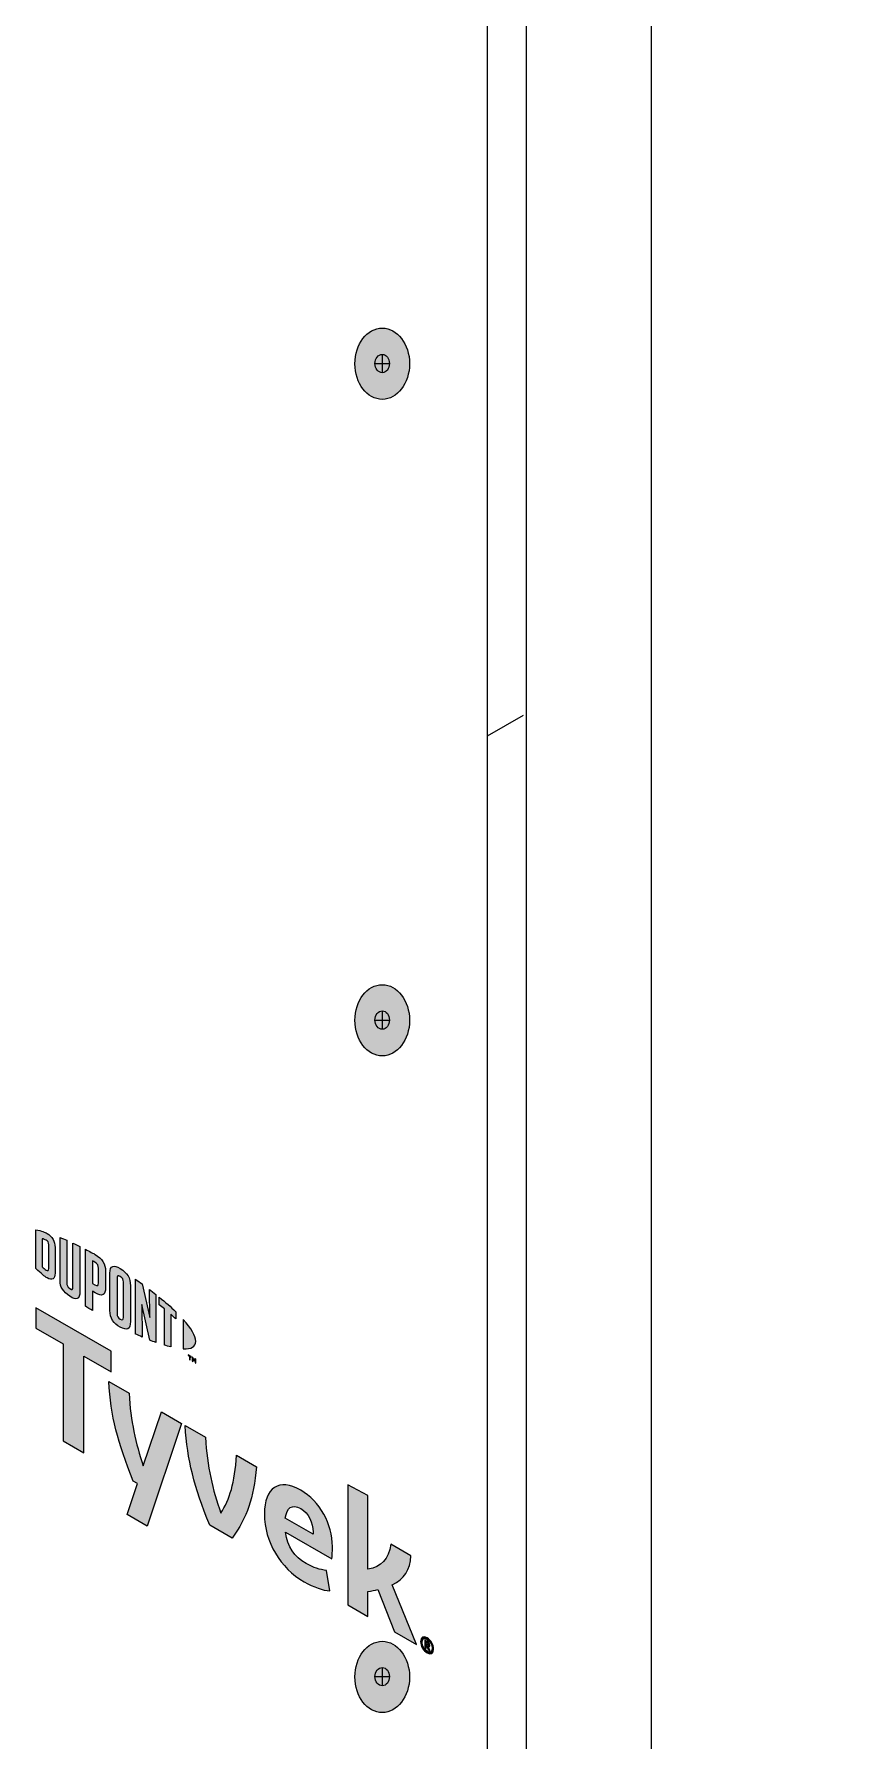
# Model space of a CAD drawing. Header units: inches. Extents: x -20.8 to 74.7, y -53.7 to 19.1.
# Drawn here: x 51.293 to 52.799, y -38.709 to -35.526 of the extents above; entities that cross this region are included whole.
import ezdxf

# ---------------------------------------------------------------- set-up
doc = ezdxf.new("R2010")
doc.units = ezdxf.units.IN
doc.header["$MEASUREMENT"] = 0
for name, color, linetype, lineweight in [('G-ANNO-TTLB', 7, 'Continuous', 0), ('LOGOS', 7, 'Continuous', 0), ('TYVEK', 7, 'Continuous', 0)]:
    doc.layers.add(name, color=color, linetype=linetype, lineweight=lineweight)

# ---------------------------------------------------------------- blocks, each defined once
blk = doc.blocks.new('Block_30')
at = {"layer": 'TYVEK', "color": 4, "lineweight": 25, "true_color": 0x00ffff}
for points in [[(51.3615, -38.2299)], [(51.3615, -38.6942)]]:
    blk.add_lwpolyline(points, dxfattribs=at)
blk = doc.blocks.new('Block_74')
at = {"layer": 'TYVEK', "true_color": 0x003b71, "transparency": 33554687}
h = blk.add_hatch(color=156, dxfattribs=at)
h.dxf.hatch_style = 2
edge = h.paths.add_edge_path()
edge.add_ellipse((51.9412, -36.1406), major_axis=(0, 0.0664), ratio=0.766948, start_angle=0, end_angle=360)
at = {"layer": 'TYVEK', "color": 252, "lineweight": 25, "true_color": 0x838484}
for p, q in [((51.9277, -36.1402), (51.9548, -36.1402)), ((51.9412, -36.123), (51.9412, -36.1573))]:
    blk.add_line(p, q, dxfattribs=at)
at = {"layer": 'TYVEK', "color": 18, "lineweight": 25, "true_color": 0x000000}
blk.add_ellipse((51.9412, -36.1406), major_axis=(0, 0.0664), ratio=0.766948, dxfattribs=at)
at = {"layer": 'TYVEK', "color": 252, "lineweight": 25, "true_color": 0x838484}
blk.add_ellipse((51.9412, -36.1402), major_axis=(0, 0.0171), ratio=0.788846, dxfattribs=at)
blk = doc.blocks.new('Block_76')
at = {"layer": 'TYVEK', "true_color": 0x003b71, "transparency": 33554687}
h = blk.add_hatch(color=156, dxfattribs=at)
h.dxf.hatch_style = 2
edge = h.paths.add_edge_path()
edge.add_ellipse((51.9412, -37.3649), major_axis=(0, 0.0664), ratio=0.766948, start_angle=0, end_angle=360)
at = {"layer": 'TYVEK', "color": 252, "lineweight": 25, "true_color": 0x838484}
for p, q in [((51.9412, -37.3474), (51.9412, -37.3816)), ((51.9277, -37.3645), (51.9548, -37.3645))]:
    blk.add_line(p, q, dxfattribs=at)
at = {"layer": 'TYVEK', "color": 18, "lineweight": 25, "true_color": 0x000000}
blk.add_ellipse((51.9412, -37.3649), major_axis=(0, 0.0664), ratio=0.766948, dxfattribs=at)
at = {"layer": 'TYVEK', "color": 252, "lineweight": 25, "true_color": 0x838484}
blk.add_ellipse((51.9412, -37.3645), major_axis=(0, 0.0171), ratio=0.788846, dxfattribs=at)
blk = doc.blocks.new('Block_77')
at = {"layer": 'TYVEK', "true_color": 0x003b71, "transparency": 33554687}
h = blk.add_hatch(color=156, dxfattribs=at)
h.dxf.hatch_style = 2
edge = h.paths.add_edge_path()
edge.add_ellipse((51.9412, -38.5893), major_axis=(0, 0.0664), ratio=0.766948, start_angle=0, end_angle=360)
at = {"layer": 'TYVEK', "color": 252, "lineweight": 25, "true_color": 0x838484}
for p, q in [((51.9412, -38.5717), (51.9412, -38.606)), ((51.9277, -38.5888), (51.9548, -38.5888))]:
    blk.add_line(p, q, dxfattribs=at)
at = {"layer": 'TYVEK', "color": 18, "lineweight": 25, "true_color": 0x000000}
blk.add_ellipse((51.9412, -38.5893), major_axis=(0, 0.0664), ratio=0.766948, dxfattribs=at)
at = {"layer": 'TYVEK', "color": 252, "lineweight": 25, "true_color": 0x838484}
blk.add_ellipse((51.9412, -38.5888), major_axis=(0, 0.0171), ratio=0.788846, dxfattribs=at)
blk = doc.blocks.new('Block_71')
at = {"layer": 'TYVEK'}
for name in ['Block_74', 'Block_76', 'Block_77']:
    blk.add_blockref(name, (0, 0), dxfattribs=at)
blk = doc.blocks.new('Block_90')
at = {"layer": 'TYVEK', "color": 18, "lineweight": 25, "true_color": 0x000000}
for points in [[(48.4036, -37.9508)], [(52.1368, -40.1121)]]:
    blk.add_lwpolyline(points, dxfattribs=at)
blk = doc.blocks.new('Block_661')
at = {"layer": 'LOGOS', "true_color": 0x838484, "transparency": 33554687}
h = blk.add_hatch(color=252, dxfattribs=at)
h.dxf.hatch_style = 2
edge = h.paths.add_edge_path()
edge.add_spline(control_points=[(51.32, -37.8278), (51.32, -37.832), (51.3178, -37.8321), (51.3152, -37.8306), (51.3131, -37.8294), (51.31, -37.8268), (51.3074, -37.8245), (51.3074, -37.8245), (51.3074, -37.7721), (51.3074, -37.7721), (51.31, -37.7728), (51.3131, -37.7738), (51.3152, -37.775), (51.3178, -37.7765), (51.32, -37.7792), (51.32, -37.7834), (51.32, -37.7834), (51.32, -37.8278), (51.32, -37.8278)], knot_values=[0, 0, 0, 0, 1, 1, 1, 2, 2, 2, 3, 3, 3, 4, 4, 4, 5, 5, 5, 6, 6, 6, 6], degree=3, periodic=0)
edge = h.paths.add_edge_path()
edge.add_spline(control_points=[(51.3169, -37.7623), (51.3127, -37.7599), (51.3068, -37.7578), (51.296, -37.7554), (51.296, -37.7554), (51.296, -37.828), (51.296, -37.828), (51.3055, -37.8368), (51.3127, -37.8429), (51.3169, -37.8453), (51.3264, -37.8508), (51.3318, -37.8472), (51.3318, -37.8365), (51.3318, -37.8365), (51.3318, -37.7883), (51.3318, -37.7883), (51.3318, -37.7776), (51.3264, -37.7678), (51.3169, -37.7623)], knot_values=[0, 0, 0, 0, 1, 1, 1, 2, 2, 2, 3, 3, 3, 4, 4, 4, 5, 5, 5, 6, 6, 6, 6], degree=3, periodic=0)
h = blk.add_hatch(color=252, dxfattribs=at)
h.dxf.hatch_style = 2
edge = h.paths.add_edge_path()
edge.add_spline(control_points=[(51.365, -37.8623), (51.365, -37.8665), (51.3638, -37.8685), (51.3592, -37.8652), (51.3547, -37.862), (51.3535, -37.8591), (51.3535, -37.8541), (51.3535, -37.8541), (51.3535, -37.7751), (51.3535, -37.7751), (51.3505, -37.7738), (51.3439, -37.771), (51.341, -37.7698), (51.341, -37.7698), (51.341, -37.8497), (51.341, -37.8497), (51.341, -37.8625), (51.3464, -37.8705), (51.3592, -37.8796), (51.3709, -37.8879), (51.3781, -37.8852), (51.3781, -37.8711), (51.3781, -37.8711), (51.3781, -37.7867), (51.3781, -37.7867), (51.3756, -37.7854), (51.3676, -37.7816), (51.365, -37.7804), (51.365, -37.7804), (51.365, -37.8623), (51.365, -37.8623)], knot_values=[0, 0, 0, 0, 1, 1, 1, 2, 2, 2, 3, 3, 3, 4, 4, 4, 5, 5, 5, 6, 6, 6, 7, 7, 7, 8, 8, 8, 9, 9, 9, 10, 10, 10, 10], degree=3, periodic=0)
h = blk.add_hatch(color=252, dxfattribs=at)
h.dxf.hatch_style = 2
edge = h.paths.add_edge_path()
edge.add_spline(control_points=[(51.4125, -37.855), (51.4125, -37.8596), (51.4111, -37.8611), (51.4058, -37.8581), (51.4058, -37.8581), (51.4013, -37.8555), (51.4013, -37.8555), (51.4013, -37.8555), (51.4013, -37.8135), (51.4013, -37.8135), (51.4033, -37.8146), (51.4044, -37.8152), (51.4056, -37.8159), (51.4113, -37.8192), (51.4125, -37.8223), (51.4125, -37.827), (51.4125, -37.827), (51.4125, -37.855), (51.4125, -37.855)], knot_values=[0, 0, 0, 0, 1, 1, 1, 2, 2, 2, 3, 3, 3, 4, 4, 4, 5, 5, 5, 6, 6, 6, 6], degree=3, periodic=0)
edge = h.paths.add_edge_path()
edge.add_spline(control_points=[(51.4064, -37.8015), (51.4041, -37.8002), (51.3958, -37.7957), (51.3882, -37.7918), (51.3882, -37.7918), (51.3882, -37.8981), (51.3882, -37.8981), (51.3908, -37.8998), (51.3976, -37.9041), (51.4013, -37.9063), (51.4013, -37.9063), (51.4013, -37.8702), (51.4013, -37.8702), (51.4013, -37.8702), (51.4064, -37.8732), (51.4064, -37.8732), (51.42, -37.881), (51.4257, -37.8773), (51.4257, -37.8638), (51.4257, -37.8638), (51.4257, -37.8324), (51.4257, -37.8324), (51.4257, -37.8192), (51.4193, -37.8089), (51.4064, -37.8015)], knot_values=[0, 0, 0, 0, 1, 1, 1, 2, 2, 2, 3, 3, 3, 4, 4, 4, 5, 5, 5, 6, 6, 6, 7, 7, 7, 8, 8, 8, 8], degree=3, periodic=0)
h = blk.add_hatch(color=252, dxfattribs=at)
h.dxf.hatch_style = 2
edge = h.paths.add_edge_path()
edge.add_spline(control_points=[(51.4591, -37.919), (51.4591, -37.9232), (51.4578, -37.9247), (51.4532, -37.9222), (51.4485, -37.9196), (51.4472, -37.9165), (51.4472, -37.9122), (51.4472, -37.9122), (51.4472, -37.8459), (51.4472, -37.8459), (51.4472, -37.8416), (51.4485, -37.8399), (51.4532, -37.8428), (51.4578, -37.8456), (51.4591, -37.8486), (51.4591, -37.8528), (51.4591, -37.8528), (51.4591, -37.919), (51.4591, -37.919)], knot_values=[0, 0, 0, 0, 1, 1, 1, 2, 2, 2, 3, 3, 3, 4, 4, 4, 5, 5, 5, 6, 6, 6, 6], degree=3, periodic=0)
edge = h.paths.add_edge_path()
edge.add_spline(control_points=[(51.4532, -37.8279), (51.4411, -37.8203), (51.434, -37.8223), (51.434, -37.8362), (51.434, -37.8362), (51.434, -37.9058), (51.434, -37.9058), (51.434, -37.9206), (51.4405, -37.9304), (51.4532, -37.9371), (51.4657, -37.9437), (51.4722, -37.942), (51.4722, -37.9263), (51.4722, -37.9263), (51.4722, -37.8599), (51.4722, -37.8599), (51.4722, -37.845), (51.4663, -37.8362), (51.4532, -37.8279)], knot_values=[0, 0, 0, 0, 1, 1, 1, 2, 2, 2, 3, 3, 3, 4, 4, 4, 5, 5, 5, 6, 6, 6, 6], degree=3, periodic=0)
h = blk.add_hatch(color=252, dxfattribs=at)
h.dxf.hatch_style = 2
edge = h.paths.add_edge_path()
edge.add_spline(control_points=[(51.5084, -37.919), (51.5084, -37.919), (51.4939, -37.8566), (51.4939, -37.8566), (51.49, -37.8537), (51.4852, -37.8504), (51.4816, -37.8479), (51.4816, -37.8479), (51.4816, -37.9499), (51.4816, -37.9499), (51.4842, -37.9511), (51.4907, -37.954), (51.4941, -37.9555), (51.4941, -37.9555), (51.4931, -37.8948), (51.4931, -37.8948), (51.4931, -37.8948), (51.5084, -37.9614), (51.5084, -37.9614), (51.5116, -37.9627), (51.5164, -37.9645), (51.5195, -37.9656), (51.5195, -37.9656), (51.5195, -37.8759), (51.5195, -37.8759), (51.5162, -37.8733), (51.5103, -37.8688), (51.5075, -37.8666), (51.5075, -37.8666), (51.5084, -37.919), (51.5084, -37.919)], knot_values=[0, 0, 0, 0, 1, 1, 1, 2, 2, 2, 3, 3, 3, 4, 4, 4, 5, 5, 5, 6, 6, 6, 7, 7, 7, 8, 8, 8, 9, 9, 9, 10, 10, 10, 10], degree=3, periodic=0)
h = blk.add_hatch(color=252, dxfattribs=at)
h.dxf.hatch_style = 2
edge = h.paths.add_edge_path()
edge.add_spline(control_points=[(51.5259, -37.8953), (51.5292, -37.8979), (51.5323, -37.9004), (51.5354, -37.903), (51.5354, -37.903), (51.5354, -37.9708), (51.5354, -37.9708), (51.5383, -37.9717), (51.5436, -37.9732), (51.5471, -37.974), (51.5471, -37.974), (51.5471, -37.9129), (51.5471, -37.9129), (51.5505, -37.9159), (51.5537, -37.9188), (51.5566, -37.9214), (51.5566, -37.9214), (51.5566, -37.9083), (51.5566, -37.9083), (51.5474, -37.8993), (51.5375, -37.8906), (51.5259, -37.8812), (51.5259, -37.8812), (51.5259, -37.8953), (51.5259, -37.8953)], knot_values=[0, 0, 0, 0, 1, 1, 1, 2, 2, 2, 3, 3, 3, 4, 4, 4, 5, 5, 5, 6, 6, 6, 7, 7, 7, 8, 8, 8, 8], degree=3, periodic=0)
h = blk.add_hatch(color=252, dxfattribs=at)
h.dxf.hatch_style = 2
edge = h.paths.add_edge_path()
edge.add_spline(control_points=[(51.5939, -37.9636), (51.5939, -37.9736), (51.5854, -37.9781), (51.5706, -37.9776), (51.5706, -37.9776), (51.5706, -37.9228), (51.5706, -37.9228), (51.5854, -37.9394), (51.5939, -37.9537), (51.5939, -37.9636)], knot_values=[0, 0, 0, 0, 1, 1, 1, 2, 2, 2, 3, 3, 3, 3], degree=3, periodic=0)
h = blk.add_hatch(color=252, dxfattribs=at)
h.dxf.hatch_style = 2
edge = h.paths.add_edge_path()
edge.add_spline(control_points=[(51.587, -37.9925), (51.587, -37.9925), (51.5884, -37.9934), (51.5884, -37.9934), (51.5884, -37.9934), (51.5905, -37.9983), (51.5905, -37.9983), (51.5905, -37.9983), (51.5926, -37.9958), (51.5926, -37.9958), (51.5926, -37.9958), (51.5939, -37.9965), (51.5939, -37.9965), (51.5939, -37.9965), (51.5939, -38.0044), (51.5939, -38.0044), (51.5939, -38.0044), (51.5927, -38.0037), (51.5927, -38.0037), (51.5927, -38.0037), (51.5927, -37.9981), (51.5927, -37.9981), (51.5927, -37.9981), (51.5905, -38.0006), (51.5905, -38.0006), (51.5905, -38.0006), (51.5904, -38.0006), (51.5904, -38.0006), (51.5904, -38.0006), (51.5883, -37.9956), (51.5883, -37.9956), (51.5883, -37.9956), (51.5883, -38.0012), (51.5883, -38.0012), (51.5883, -38.0012), (51.587, -38.0004), (51.587, -38.0004), (51.587, -38.0004), (51.587, -37.9925), (51.587, -37.9925)], knot_values=[0, 0, 0, 0, 1, 1, 1, 2, 2, 2, 3, 3, 3, 4, 4, 4, 5, 5, 5, 6, 6, 6, 7, 7, 7, 8, 8, 8, 9, 9, 9, 10, 10, 10, 11, 11, 11, 12, 12, 12, 13, 13, 13, 13], degree=3, periodic=0)
edge = h.paths.add_edge_path()
edge.add_spline(control_points=[(51.5821, -37.9911), (51.5821, -37.9911), (51.58, -37.9899), (51.58, -37.9899), (51.58, -37.9899), (51.58, -37.9885), (51.58, -37.9885), (51.58, -37.9885), (51.5855, -37.9917), (51.5855, -37.9917), (51.5855, -37.9917), (51.5855, -37.9931), (51.5855, -37.9931), (51.5855, -37.9931), (51.5834, -37.9919), (51.5834, -37.9919), (51.5834, -37.9919), (51.5834, -37.9984), (51.5834, -37.9984), (51.5834, -37.9984), (51.5821, -37.9976), (51.5821, -37.9976), (51.5821, -37.9976), (51.5821, -37.9911), (51.5821, -37.9911)], knot_values=[0, 0, 0, 0, 1, 1, 1, 2, 2, 2, 3, 3, 3, 4, 4, 4, 5, 5, 5, 6, 6, 6, 7, 7, 7, 8, 8, 8, 8], degree=3, periodic=0)
at = {"layer": 'LOGOS'}
for points, knots in [([(51.3169, -37.7623), (51.3127, -37.7599), (51.3068, -37.7578), (51.296, -37.7554), (51.296, -37.7554), (51.296, -37.828), (51.296, -37.828), (51.3055, -37.8368), (51.3127, -37.8429), (51.3169, -37.8453), (51.3264, -37.8508), (51.3318, -37.8472), (51.3318, -37.8365), (51.3318, -37.8365), (51.3318, -37.7883), (51.3318, -37.7883), (51.3318, -37.7776), (51.3264, -37.7678), (51.3169, -37.7623)], [0, 0, 0, 0, 1, 1, 1, 2, 2, 2, 3, 3, 3, 4, 4, 4, 5, 5, 5, 6, 6, 6, 6]), ([(51.32, -37.8278), (51.32, -37.832), (51.3178, -37.8321), (51.3152, -37.8306), (51.3131, -37.8294), (51.31, -37.8268), (51.3074, -37.8245), (51.3074, -37.8245), (51.3074, -37.7721), (51.3074, -37.7721), (51.31, -37.7728), (51.3131, -37.7738), (51.3152, -37.775), (51.3178, -37.7765), (51.32, -37.7792), (51.32, -37.7834), (51.32, -37.7834), (51.32, -37.8278), (51.32, -37.8278)], [0, 0, 0, 0, 1, 1, 1, 2, 2, 2, 3, 3, 3, 4, 4, 4, 5, 5, 5, 6, 6, 6, 6]), ([(51.365, -37.8623), (51.365, -37.8665), (51.3638, -37.8685), (51.3592, -37.8652), (51.3547, -37.862), (51.3535, -37.8591), (51.3535, -37.8541), (51.3535, -37.8541), (51.3535, -37.7751), (51.3535, -37.7751), (51.3505, -37.7738), (51.3439, -37.771), (51.341, -37.7698), (51.341, -37.7698), (51.341, -37.8497), (51.341, -37.8497), (51.341, -37.8625), (51.3464, -37.8705), (51.3592, -37.8796), (51.3709, -37.8879), (51.3781, -37.8852), (51.3781, -37.8711), (51.3781, -37.8711), (51.3781, -37.7867), (51.3781, -37.7867), (51.3756, -37.7854), (51.3676, -37.7816), (51.365, -37.7804), (51.365, -37.7804), (51.365, -37.8623), (51.365, -37.8623)], [0, 0, 0, 0, 1, 1, 1, 2, 2, 2, 3, 3, 3, 4, 4, 4, 5, 5, 5, 6, 6, 6, 7, 7, 7, 8, 8, 8, 9, 9, 9, 10, 10, 10, 10]), ([(51.4064, -37.8015), (51.4041, -37.8002), (51.3958, -37.7957), (51.3882, -37.7918), (51.3882, -37.7918), (51.3882, -37.8981), (51.3882, -37.8981), (51.3908, -37.8998), (51.3976, -37.9041), (51.4013, -37.9063), (51.4013, -37.9063), (51.4013, -37.8702), (51.4013, -37.8702), (51.4013, -37.8702), (51.4064, -37.8732), (51.4064, -37.8732), (51.42, -37.881), (51.4257, -37.8773), (51.4257, -37.8638), (51.4257, -37.8638), (51.4257, -37.8324), (51.4257, -37.8324), (51.4257, -37.8192), (51.4193, -37.8089), (51.4064, -37.8015)], [0, 0, 0, 0, 1, 1, 1, 2, 2, 2, 3, 3, 3, 4, 4, 4, 5, 5, 5, 6, 6, 6, 7, 7, 7, 8, 8, 8, 8]), ([(51.4125, -37.855), (51.4125, -37.8596), (51.4111, -37.8611), (51.4058, -37.8581), (51.4058, -37.8581), (51.4013, -37.8555), (51.4013, -37.8555), (51.4013, -37.8555), (51.4013, -37.8135), (51.4013, -37.8135), (51.4033, -37.8146), (51.4044, -37.8152), (51.4056, -37.8159), (51.4113, -37.8192), (51.4125, -37.8223), (51.4125, -37.827), (51.4125, -37.827), (51.4125, -37.855), (51.4125, -37.855)], [0, 0, 0, 0, 1, 1, 1, 2, 2, 2, 3, 3, 3, 4, 4, 4, 5, 5, 5, 6, 6, 6, 6]), ([(51.4532, -37.8279), (51.4411, -37.8203), (51.434, -37.8223), (51.434, -37.8362), (51.434, -37.8362), (51.434, -37.9058), (51.434, -37.9058), (51.434, -37.9206), (51.4405, -37.9304), (51.4532, -37.9371), (51.4657, -37.9437), (51.4722, -37.942), (51.4722, -37.9263), (51.4722, -37.9263), (51.4722, -37.8599), (51.4722, -37.8599), (51.4722, -37.845), (51.4663, -37.8362), (51.4532, -37.8279)], [0, 0, 0, 0, 1, 1, 1, 2, 2, 2, 3, 3, 3, 4, 4, 4, 5, 5, 5, 6, 6, 6, 6]), ([(51.4591, -37.919), (51.4591, -37.9232), (51.4578, -37.9247), (51.4532, -37.9222), (51.4485, -37.9196), (51.4472, -37.9165), (51.4472, -37.9122), (51.4472, -37.9122), (51.4472, -37.8459), (51.4472, -37.8459), (51.4472, -37.8416), (51.4485, -37.8399), (51.4532, -37.8428), (51.4578, -37.8456), (51.4591, -37.8486), (51.4591, -37.8528), (51.4591, -37.8528), (51.4591, -37.919), (51.4591, -37.919)], [0, 0, 0, 0, 1, 1, 1, 2, 2, 2, 3, 3, 3, 4, 4, 4, 5, 5, 5, 6, 6, 6, 6]), ([(51.5084, -37.919), (51.5084, -37.919), (51.4939, -37.8566), (51.4939, -37.8566), (51.49, -37.8537), (51.4852, -37.8504), (51.4816, -37.8479), (51.4816, -37.8479), (51.4816, -37.9499), (51.4816, -37.9499), (51.4842, -37.9511), (51.4907, -37.954), (51.4941, -37.9555), (51.4941, -37.9555), (51.4931, -37.8948), (51.4931, -37.8948), (51.4931, -37.8948), (51.5084, -37.9614), (51.5084, -37.9614), (51.5116, -37.9627), (51.5164, -37.9645), (51.5195, -37.9656), (51.5195, -37.9656), (51.5195, -37.8759), (51.5195, -37.8759), (51.5162, -37.8733), (51.5103, -37.8688), (51.5075, -37.8666), (51.5075, -37.8666), (51.5084, -37.919), (51.5084, -37.919)], [0, 0, 0, 0, 1, 1, 1, 2, 2, 2, 3, 3, 3, 4, 4, 4, 5, 5, 5, 6, 6, 6, 7, 7, 7, 8, 8, 8, 9, 9, 9, 10, 10, 10, 10]), ([(51.5259, -37.8953), (51.5292, -37.8979), (51.5323, -37.9004), (51.5354, -37.903), (51.5354, -37.903), (51.5354, -37.9708), (51.5354, -37.9708), (51.5383, -37.9717), (51.5436, -37.9732), (51.5471, -37.974), (51.5471, -37.974), (51.5471, -37.9129), (51.5471, -37.9129), (51.5505, -37.9159), (51.5537, -37.9188), (51.5566, -37.9214), (51.5566, -37.9214), (51.5566, -37.9083), (51.5566, -37.9083), (51.5474, -37.8993), (51.5375, -37.8906), (51.5259, -37.8812), (51.5259, -37.8812), (51.5259, -37.8953), (51.5259, -37.8953)], [0, 0, 0, 0, 1, 1, 1, 2, 2, 2, 3, 3, 3, 4, 4, 4, 5, 5, 5, 6, 6, 6, 7, 7, 7, 8, 8, 8, 8]), ([(51.5939, -37.9636), (51.5939, -37.9736), (51.5854, -37.9781), (51.5706, -37.9776), (51.5706, -37.9776), (51.5706, -37.9228), (51.5706, -37.9228), (51.5854, -37.9394), (51.5939, -37.9537), (51.5939, -37.9636)], [0, 0, 0, 0, 1, 1, 1, 2, 2, 2, 3, 3, 3, 3]), ([(51.5821, -37.9911), (51.5821, -37.9911), (51.58, -37.9899), (51.58, -37.9899), (51.58, -37.9899), (51.58, -37.9885), (51.58, -37.9885), (51.58, -37.9885), (51.5855, -37.9917), (51.5855, -37.9917), (51.5855, -37.9917), (51.5855, -37.9931), (51.5855, -37.9931), (51.5855, -37.9931), (51.5834, -37.9919), (51.5834, -37.9919), (51.5834, -37.9919), (51.5834, -37.9984), (51.5834, -37.9984), (51.5834, -37.9984), (51.5821, -37.9976), (51.5821, -37.9976), (51.5821, -37.9976), (51.5821, -37.9911), (51.5821, -37.9911)], [0, 0, 0, 0, 1, 1, 1, 2, 2, 2, 3, 3, 3, 4, 4, 4, 5, 5, 5, 6, 6, 6, 7, 7, 7, 8, 8, 8, 8]), ([(51.587, -37.9925), (51.587, -37.9925), (51.5884, -37.9934), (51.5884, -37.9934), (51.5884, -37.9934), (51.5905, -37.9983), (51.5905, -37.9983), (51.5905, -37.9983), (51.5926, -37.9958), (51.5926, -37.9958), (51.5926, -37.9958), (51.5939, -37.9965), (51.5939, -37.9965), (51.5939, -37.9965), (51.5939, -38.0044), (51.5939, -38.0044), (51.5939, -38.0044), (51.5927, -38.0037), (51.5927, -38.0037), (51.5927, -38.0037), (51.5927, -37.9981), (51.5927, -37.9981), (51.5927, -37.9981), (51.5905, -38.0006), (51.5905, -38.0006), (51.5905, -38.0006), (51.5904, -38.0006), (51.5904, -38.0006), (51.5904, -38.0006), (51.5883, -37.9956), (51.5883, -37.9956), (51.5883, -37.9956), (51.5883, -38.0012), (51.5883, -38.0012), (51.5883, -38.0012), (51.587, -38.0004), (51.587, -38.0004), (51.587, -38.0004), (51.587, -37.9925), (51.587, -37.9925)], [0, 0, 0, 0, 1, 1, 1, 2, 2, 2, 3, 3, 3, 4, 4, 4, 5, 5, 5, 6, 6, 6, 7, 7, 7, 8, 8, 8, 9, 9, 9, 10, 10, 10, 11, 11, 11, 12, 12, 12, 13, 13, 13, 13])]:
    blk.add_open_spline(points, degree=3, knots=knots, dxfattribs=at)
blk = doc.blocks.new('Block_665')
at = {"layer": 'LOGOS', "true_color": 0x838484, "transparency": 33554687}
h = blk.add_hatch(color=252, dxfattribs=at)
h.dxf.hatch_style = 2
h.paths.add_polyline_path([(51.4363, -37.982), (51.296, -37.901), (51.296, -37.9391), (51.3466, -37.9684), (51.3466, -38.1489), (51.3856, -38.1714), (51.3856, -37.9909), (51.4363, -38.0201)])
h = blk.add_hatch(color=252, dxfattribs=at)
h.dxf.hatch_style = 2
edge = h.paths.add_edge_path()
edge.add_spline(control_points=[(51.6695, -38.1757), (51.667, -38.2277), (51.6567, -38.2579), (51.6406, -38.2839), (51.6251, -38.2397), (51.615, -38.1976), (51.612, -38.1425), (51.612, -38.1425), (51.5741, -38.1206), (51.5741, -38.1206), (51.5782, -38.1858), (51.5905, -38.2331), (51.6199, -38.3066), (51.6199, -38.3066), (51.6616, -38.3307), (51.6616, -38.3307), (51.6899, -38.2905), (51.7016, -38.257), (51.7071, -38.1974), (51.7071, -38.1974), (51.6695, -38.1757), (51.6695, -38.1757)], knot_values=[0, 0, 0, 0, 1, 1, 1, 2, 2, 2, 3, 3, 3, 4, 4, 4, 5, 5, 5, 6, 6, 6, 7, 7, 7, 7], degree=3, periodic=0)
h = blk.add_hatch(color=252, dxfattribs=at)
h.dxf.hatch_style = 2
edge = h.paths.add_edge_path()
edge.add_spline(control_points=[(51.7607, -38.293), (51.7607, -38.293), (51.8125, -38.3229), (51.8125, -38.3229), (51.8125, -38.3229), (51.8125, -38.3191), (51.8125, -38.3191), (51.8125, -38.3017), (51.8043, -38.2841), (51.7893, -38.2755), (51.7735, -38.2664), (51.7632, -38.2732), (51.7607, -38.293)], knot_values=[0, 0, 0, 0, 1, 1, 1, 2, 2, 2, 3, 3, 3, 4, 4, 4, 4], degree=3, periodic=0)
edge = h.paths.add_edge_path()
edge.add_spline(control_points=[(51.8433, -38.4287), (51.8313, -38.4281), (51.8136, -38.4222), (51.7956, -38.4118), (51.7517, -38.3865), (51.7218, -38.3374), (51.7218, -38.2855), (51.7218, -38.2359), (51.7493, -38.218), (51.7893, -38.2411), (51.825, -38.2617), (51.8484, -38.3043), (51.8484, -38.3462), (51.8484, -38.3555), (51.8479, -38.3633), (51.8474, -38.3693), (51.8474, -38.3693), (51.7613, -38.3196), (51.7613, -38.3196), (51.7648, -38.3466), (51.7776, -38.3652), (51.7994, -38.3778), (51.8128, -38.3855), (51.8256, -38.3895), (51.8373, -38.3906), (51.8373, -38.3906), (51.8433, -38.4287), (51.8433, -38.4287)], knot_values=[0, 0, 0, 0, 1, 1, 1, 2, 2, 2, 3, 3, 3, 4, 4, 4, 5, 5, 5, 6, 6, 6, 7, 7, 7, 8, 8, 8, 9, 9, 9, 9], degree=3, periodic=0)
h = blk.add_hatch(color=252, dxfattribs=at)
h.dxf.hatch_style = 2
edge = h.paths.add_edge_path()
edge.add_spline(control_points=[(51.9599, -38.4177), (51.9599, -38.4177), (52.0051, -38.529), (52.0051, -38.529), (52.0051, -38.529), (51.9642, -38.5054), (51.9642, -38.5054), (51.9642, -38.5054), (51.9329, -38.4265), (51.9329, -38.4265), (51.9272, -38.4278), (51.9212, -38.4291), (51.9146, -38.43), (51.9146, -38.43), (51.9146, -38.4768), (51.9146, -38.4768), (51.9146, -38.4768), (51.877, -38.4551), (51.877, -38.4551), (51.877, -38.4551), (51.877, -38.2312), (51.877, -38.2312), (51.877, -38.2312), (51.9146, -38.2507), (51.9146, -38.2507), (51.9146, -38.2507), (51.9146, -38.3884), (51.9146, -38.3884), (51.9402, -38.3842), (51.9528, -38.3695), (51.9571, -38.3418), (51.9571, -38.3418), (51.9945, -38.3633), (51.9945, -38.3633), (51.9936, -38.3897), (51.9817, -38.4068), (51.9599, -38.4177)], knot_values=[0, 0, 0, 0, 1, 1, 1, 2, 2, 2, 3, 3, 3, 4, 4, 4, 5, 5, 5, 6, 6, 6, 7, 7, 7, 8, 8, 8, 9, 9, 9, 10, 10, 10, 11, 11, 11, 12, 12, 12, 12], degree=3, periodic=0)
at = {"layer": 'LOGOS'}
blk.add_lwpolyline([(51.4363, -37.982), (51.296, -37.901), (51.296, -37.9391), (51.3466, -37.9684), (51.3466, -38.1489), (51.3856, -38.1714), (51.3856, -37.9909), (51.4363, -38.0201)], close=True, dxfattribs=at)
for points, knots in [([(51.6695, -38.1757), (51.667, -38.2277), (51.6567, -38.2579), (51.6406, -38.2839), (51.6251, -38.2397), (51.615, -38.1976), (51.612, -38.1425), (51.612, -38.1425), (51.5741, -38.1206), (51.5741, -38.1206), (51.5782, -38.1858), (51.5905, -38.2331), (51.6199, -38.3066), (51.6199, -38.3066), (51.6616, -38.3307), (51.6616, -38.3307), (51.6899, -38.2905), (51.7016, -38.257), (51.7071, -38.1974), (51.7071, -38.1974), (51.6695, -38.1757), (51.6695, -38.1757)], [0, 0, 0, 0, 1, 1, 1, 2, 2, 2, 3, 3, 3, 4, 4, 4, 5, 5, 5, 6, 6, 6, 7, 7, 7, 7]), ([(51.8433, -38.4287), (51.8313, -38.4281), (51.8136, -38.4222), (51.7956, -38.4118), (51.7517, -38.3865), (51.7218, -38.3374), (51.7218, -38.2855), (51.7218, -38.2359), (51.7493, -38.218), (51.7893, -38.2411), (51.825, -38.2617), (51.8484, -38.3043), (51.8484, -38.3462), (51.8484, -38.3555), (51.8479, -38.3633), (51.8474, -38.3693), (51.8474, -38.3693), (51.7613, -38.3196), (51.7613, -38.3196), (51.7648, -38.3466), (51.7776, -38.3652), (51.7994, -38.3778), (51.8128, -38.3855), (51.8256, -38.3895), (51.8373, -38.3906), (51.8373, -38.3906), (51.8433, -38.4287), (51.8433, -38.4287)], [0, 0, 0, 0, 1, 1, 1, 2, 2, 2, 3, 3, 3, 4, 4, 4, 5, 5, 5, 6, 6, 6, 7, 7, 7, 8, 8, 8, 9, 9, 9, 9]), ([(51.9599, -38.4177), (51.9599, -38.4177), (52.0051, -38.529), (52.0051, -38.529), (52.0051, -38.529), (51.9642, -38.5054), (51.9642, -38.5054), (51.9642, -38.5054), (51.9329, -38.4265), (51.9329, -38.4265), (51.9272, -38.4278), (51.9212, -38.4291), (51.9146, -38.43), (51.9146, -38.43), (51.9146, -38.4768), (51.9146, -38.4768), (51.9146, -38.4768), (51.877, -38.4551), (51.877, -38.4551), (51.877, -38.4551), (51.877, -38.2312), (51.877, -38.2312), (51.877, -38.2312), (51.9146, -38.2507), (51.9146, -38.2507), (51.9146, -38.2507), (51.9146, -38.3884), (51.9146, -38.3884), (51.9402, -38.3842), (51.9528, -38.3695), (51.9571, -38.3418), (51.9571, -38.3418), (51.9945, -38.3633), (51.9945, -38.3633), (51.9936, -38.3897), (51.9817, -38.4068), (51.9599, -38.4177)], [0, 0, 0, 0, 1, 1, 1, 2, 2, 2, 3, 3, 3, 4, 4, 4, 5, 5, 5, 6, 6, 6, 7, 7, 7, 8, 8, 8, 9, 9, 9, 10, 10, 10, 11, 11, 11, 12, 12, 12, 12]), ([(51.7607, -38.293), (51.7607, -38.293), (51.8125, -38.3229), (51.8125, -38.3229), (51.8125, -38.3229), (51.8125, -38.3191), (51.8125, -38.3191), (51.8125, -38.3017), (51.8043, -38.2841), (51.7893, -38.2755), (51.7735, -38.2664), (51.7632, -38.2732), (51.7607, -38.293)], [0, 0, 0, 0, 1, 1, 1, 2, 2, 2, 3, 3, 3, 4, 4, 4, 4])]:
    blk.add_open_spline(points, degree=3, knots=knots, dxfattribs=at)
blk = doc.blocks.new('Block_664')
at = {"layer": 'LOGOS', "true_color": 0x838484, "transparency": 33554687}
h = blk.add_hatch(color=252, dxfattribs=at)
h.dxf.hatch_style = 2
edge = h.paths.add_edge_path()
edge.add_spline(control_points=[(51.5299, -38.0951), (51.5299, -38.0951), (51.4961, -38.1957), (51.4961, -38.1957), (51.4818, -38.1536), (51.4724, -38.1129), (51.4696, -38.0603), (51.4696, -38.0603), (51.4317, -38.0384), (51.4317, -38.0384), (51.4358, -38.1035), (51.4481, -38.1509), (51.4775, -38.2244), (51.4775, -38.2244), (51.485, -38.2288), (51.485, -38.2288), (51.485, -38.2288), (51.4658, -38.2863), (51.4658, -38.2863), (51.4658, -38.2863), (51.5034, -38.308), (51.5034, -38.308), (51.5034, -38.308), (51.5675, -38.1168), (51.5675, -38.1168), (51.5675, -38.1168), (51.5299, -38.0951), (51.5299, -38.0951)], knot_values=[0, 0, 0, 0, 1, 1, 1, 2, 2, 2, 3, 3, 3, 4, 4, 4, 5, 5, 5, 6, 6, 6, 7, 7, 7, 8, 8, 8, 9, 9, 9, 9], degree=3, periodic=0)
at = {"layer": 'LOGOS'}
blk.add_open_spline([(51.5299, -38.0951), (51.5299, -38.0951), (51.4961, -38.1957), (51.4961, -38.1957), (51.4818, -38.1536), (51.4724, -38.1129), (51.4696, -38.0603), (51.4696, -38.0603), (51.4317, -38.0384), (51.4317, -38.0384), (51.4358, -38.1035), (51.4481, -38.1509), (51.4775, -38.2244), (51.4775, -38.2244), (51.485, -38.2288), (51.485, -38.2288), (51.485, -38.2288), (51.4658, -38.2863), (51.4658, -38.2863), (51.4658, -38.2863), (51.5034, -38.308), (51.5034, -38.308), (51.5034, -38.308), (51.5675, -38.1168), (51.5675, -38.1168), (51.5675, -38.1168), (51.5299, -38.0951), (51.5299, -38.0951)], degree=3, knots=[0, 0, 0, 0, 1, 1, 1, 2, 2, 2, 3, 3, 3, 4, 4, 4, 5, 5, 5, 6, 6, 6, 7, 7, 7, 8, 8, 8, 9, 9, 9, 9], dxfattribs=at)
blk.add_blockref('Block_665', (0, 0), dxfattribs=at)
blk = doc.blocks.new('Block_666')
at = {"layer": 'LOGOS', "true_color": 0x838484, "transparency": 33554687}
h = blk.add_hatch(color=252, dxfattribs=at)
h.dxf.hatch_style = 2
edge = h.paths.add_edge_path()
edge.add_spline(control_points=[(52.0231, -38.5247), (52.0231, -38.5247), (52.0231, -38.5288), (52.0231, -38.5288), (52.0231, -38.5288), (52.0247, -38.5297), (52.0247, -38.5297), (52.0262, -38.5306), (52.027, -38.5306), (52.027, -38.529), (52.027, -38.5275), (52.0262, -38.5265), (52.0247, -38.5256), (52.0247, -38.5256), (52.0231, -38.5247), (52.0231, -38.5247)], knot_values=[0, 0, 0, 0, 1, 1, 1, 2, 2, 2, 3, 3, 3, 4, 4, 4, 5, 5, 5, 5], degree=3, periodic=0)
edge = h.paths.add_edge_path()
edge.add_spline(control_points=[(52.0204, -38.5206), (52.0204, -38.5206), (52.0247, -38.523), (52.0247, -38.523), (52.0279, -38.5249), (52.0296, -38.5276), (52.0296, -38.5305), (52.0296, -38.5325), (52.0288, -38.5334), (52.0272, -38.5332), (52.028, -38.5355), (52.0291, -38.5378), (52.0304, -38.5405), (52.0304, -38.5405), (52.0272, -38.5386), (52.0272, -38.5386), (52.0261, -38.5363), (52.0252, -38.5342), (52.0245, -38.5322), (52.0245, -38.5322), (52.0231, -38.5313), (52.0231, -38.5313), (52.0231, -38.5313), (52.0231, -38.5363), (52.0231, -38.5363), (52.0231, -38.5363), (52.0204, -38.5347), (52.0204, -38.5347), (52.0204, -38.5347), (52.0204, -38.5206), (52.0204, -38.5206)], knot_values=[0, 0, 0, 0, 1, 1, 1, 2, 2, 2, 3, 3, 3, 4, 4, 4, 5, 5, 5, 6, 6, 6, 7, 7, 7, 8, 8, 8, 9, 9, 9, 10, 10, 10, 10], degree=3, periodic=0)
edge = h.paths.add_edge_path()
edge.add_spline(control_points=[(52.0248, -38.5195), (52.0189, -38.516), (52.0155, -38.518), (52.0155, -38.5251), (52.0155, -38.5322), (52.0189, -38.538), (52.0248, -38.5414), (52.0307, -38.5448), (52.0341, -38.5429), (52.0341, -38.5358), (52.0341, -38.5288), (52.0307, -38.5229), (52.0248, -38.5195)], knot_values=[0, 0, 0, 0, 1, 1, 1, 2, 2, 2, 3, 3, 3, 4, 4, 4, 4], degree=3, periodic=0)
edge = h.paths.add_edge_path()
edge.add_spline(control_points=[(52.0248, -38.5166), (52.0321, -38.5209), (52.037, -38.529), (52.037, -38.5374), (52.037, -38.5459), (52.0321, -38.5483), (52.0248, -38.5442), (52.0174, -38.5399), (52.0127, -38.5319), (52.0127, -38.5234), (52.0127, -38.515), (52.0175, -38.5124), (52.0248, -38.5166)], knot_values=[0, 0, 0, 0, 1, 1, 1, 2, 2, 2, 3, 3, 3, 4, 4, 4, 4], degree=3, periodic=0)
at = {"layer": 'LOGOS'}
for points, knots in [([(52.0248, -38.5166), (52.0321, -38.5209), (52.037, -38.529), (52.037, -38.5374), (52.037, -38.5459), (52.0321, -38.5483), (52.0248, -38.5442), (52.0174, -38.5399), (52.0127, -38.5319), (52.0127, -38.5234), (52.0127, -38.515), (52.0175, -38.5124), (52.0248, -38.5166)], [0, 0, 0, 0, 1, 1, 1, 2, 2, 2, 3, 3, 3, 4, 4, 4, 4]), ([(52.0248, -38.5195), (52.0189, -38.516), (52.0155, -38.518), (52.0155, -38.5251), (52.0155, -38.5322), (52.0189, -38.538), (52.0248, -38.5414), (52.0307, -38.5448), (52.0341, -38.5429), (52.0341, -38.5358), (52.0341, -38.5288), (52.0307, -38.5229), (52.0248, -38.5195)], [0, 0, 0, 0, 1, 1, 1, 2, 2, 2, 3, 3, 3, 4, 4, 4, 4]), ([(52.0204, -38.5206), (52.0204, -38.5206), (52.0247, -38.523), (52.0247, -38.523), (52.0279, -38.5249), (52.0296, -38.5276), (52.0296, -38.5305), (52.0296, -38.5325), (52.0288, -38.5334), (52.0272, -38.5332), (52.028, -38.5355), (52.0291, -38.5378), (52.0304, -38.5405), (52.0304, -38.5405), (52.0272, -38.5386), (52.0272, -38.5386), (52.0261, -38.5363), (52.0252, -38.5342), (52.0245, -38.5322), (52.0245, -38.5322), (52.0231, -38.5313), (52.0231, -38.5313), (52.0231, -38.5313), (52.0231, -38.5363), (52.0231, -38.5363), (52.0231, -38.5363), (52.0204, -38.5347), (52.0204, -38.5347), (52.0204, -38.5347), (52.0204, -38.5206), (52.0204, -38.5206)], [0, 0, 0, 0, 1, 1, 1, 2, 2, 2, 3, 3, 3, 4, 4, 4, 5, 5, 5, 6, 6, 6, 7, 7, 7, 8, 8, 8, 9, 9, 9, 10, 10, 10, 10]), ([(52.0231, -38.5247), (52.0231, -38.5247), (52.0231, -38.5288), (52.0231, -38.5288), (52.0231, -38.5288), (52.0247, -38.5297), (52.0247, -38.5297), (52.0262, -38.5306), (52.027, -38.5306), (52.027, -38.529), (52.027, -38.5275), (52.0262, -38.5265), (52.0247, -38.5256), (52.0247, -38.5256), (52.0231, -38.5247), (52.0231, -38.5247)], [0, 0, 0, 0, 1, 1, 1, 2, 2, 2, 3, 3, 3, 4, 4, 4, 5, 5, 5, 5])]:
    blk.add_open_spline(points, degree=3, knots=knots, dxfattribs=at)
blk = doc.blocks.new('Block_663')
at = {"layer": 'LOGOS'}
for name in ['Block_664', 'Block_666']:
    blk.add_blockref(name, (0, 0), dxfattribs=at)
blk = doc.blocks.new('Block_662')
at = {"layer": 'LOGOS'}
blk.add_blockref('Block_663', (0, 0), dxfattribs=at)
blk = doc.blocks.new('Block_660')
at = {"layer": 'LOGOS'}
for name in ['Block_661', 'Block_662']:
    blk.add_blockref(name, (0, 0), dxfattribs=at)

msp = doc.modelspace()

# ---------------------------------------------------------------- hatches: boundary and pattern name
at = {"layer": 'G-ANNO-TTLB', "true_color": 0xb9529f, "transparency": 33554687}
h = msp.add_hatch(color=233, dxfattribs=at)
edge = h.paths.add_edge_path()
edge.add_spline(control_points=[(70.2653, -53.7487), (70.2653, -53.7487), (29.5652, -53.7487), (29.5652, -53.7487), (29.5652, -53.7487), (29.5652, -19.6134), (29.5652, -19.6134), (29.5652, -19.6134), (70.2653, -19.6134), (70.2653, -19.6134), (70.2653, -19.6134), (70.2653, -53.7487), (70.2653, -53.7487)], knot_values=[0, 0, 0, 0, 1, 1, 1, 2, 2, 2, 3, 3, 3, 4, 4, 4, 4], degree=3, periodic=0)
edge = h.paths.add_edge_path()
edge.add_spline(control_points=[(29.6903, -19.7385), (29.6903, -19.7385), (29.6903, -53.6237), (29.6903, -53.6237), (29.6903, -53.6237), (70.1402, -53.6237), (70.1402, -53.6237), (70.1402, -53.6237), (70.1402, -19.7385), (70.1402, -19.7385), (70.1402, -19.7385), (29.6903, -19.7385), (29.6903, -19.7385)], knot_values=[0, 0, 0, 0, 1, 1, 1, 2, 2, 2, 3, 3, 3, 4, 4, 4, 4], degree=3, periodic=0)
edge.add_line((29.6903, -19.7385), (29.6903, -19.7385))

# ---------------------------------------------------------------- linework, layer by layer
at = {"layer": 'G-ANNO-TTLB'}
for points in [[(70.2653, -53.7487), (70.2653, -53.7487), (29.5652, -53.7487), (29.5652, -53.7487), (29.5652, -53.7487), (29.5652, -19.6134), (29.5652, -19.6134), (29.5652, -19.6134), (70.2653, -19.6134), (70.2653, -19.6134), (70.2653, -19.6134), (70.2653, -53.7487), (70.2653, -53.7487)], [(29.6903, -19.7385), (29.6903, -19.7385), (29.6903, -53.6237), (29.6903, -53.6237), (29.6903, -53.6237), (70.1402, -53.6237), (70.1402, -53.6237), (70.1402, -53.6237), (70.1402, -19.7385), (70.1402, -19.7385), (70.1402, -19.7385), (29.6903, -19.7385), (29.6903, -19.7385)]]:
    msp.add_open_spline(points, degree=3, knots=[0, 0, 0, 0, 1, 1, 1, 2, 2, 2, 3, 3, 3, 4, 4, 4, 4], dxfattribs=at)
at = {"layer": 'TYVEK', "color": 33, "lineweight": 25, "true_color": 0xcb9865}
msp.add_line((52.4431, -39.9421), (52.4431, -33.3661), dxfattribs=at)
at = {"layer": 'TYVEK', "color": 2, "lineweight": 25, "true_color": 0xf5eb12}
for p, q in [((52.2097, -40.0771), (52.2097, -33.5011)), ((52.2035, -36.7966), (52.1367, -36.8353))]:
    msp.add_line(p, q, dxfattribs=at)
at = {"layer": 'TYVEK', "color": 18, "lineweight": 25, "true_color": 0x000000}
msp.add_line((52.1368, -33.5397), (52.1368, -40.1157), dxfattribs=at)

# ---------------------------------------------------------------- block references
at = {"layer": 'LOGOS'}
msp.add_blockref('Block_660', (0, 0), dxfattribs=at)
at = {"layer": 'TYVEK'}
for name in ['Block_71', 'Block_90', 'Block_30']:
    msp.add_blockref(name, (0, 0), dxfattribs=at)

doc.saveas('drawing.dxf')
